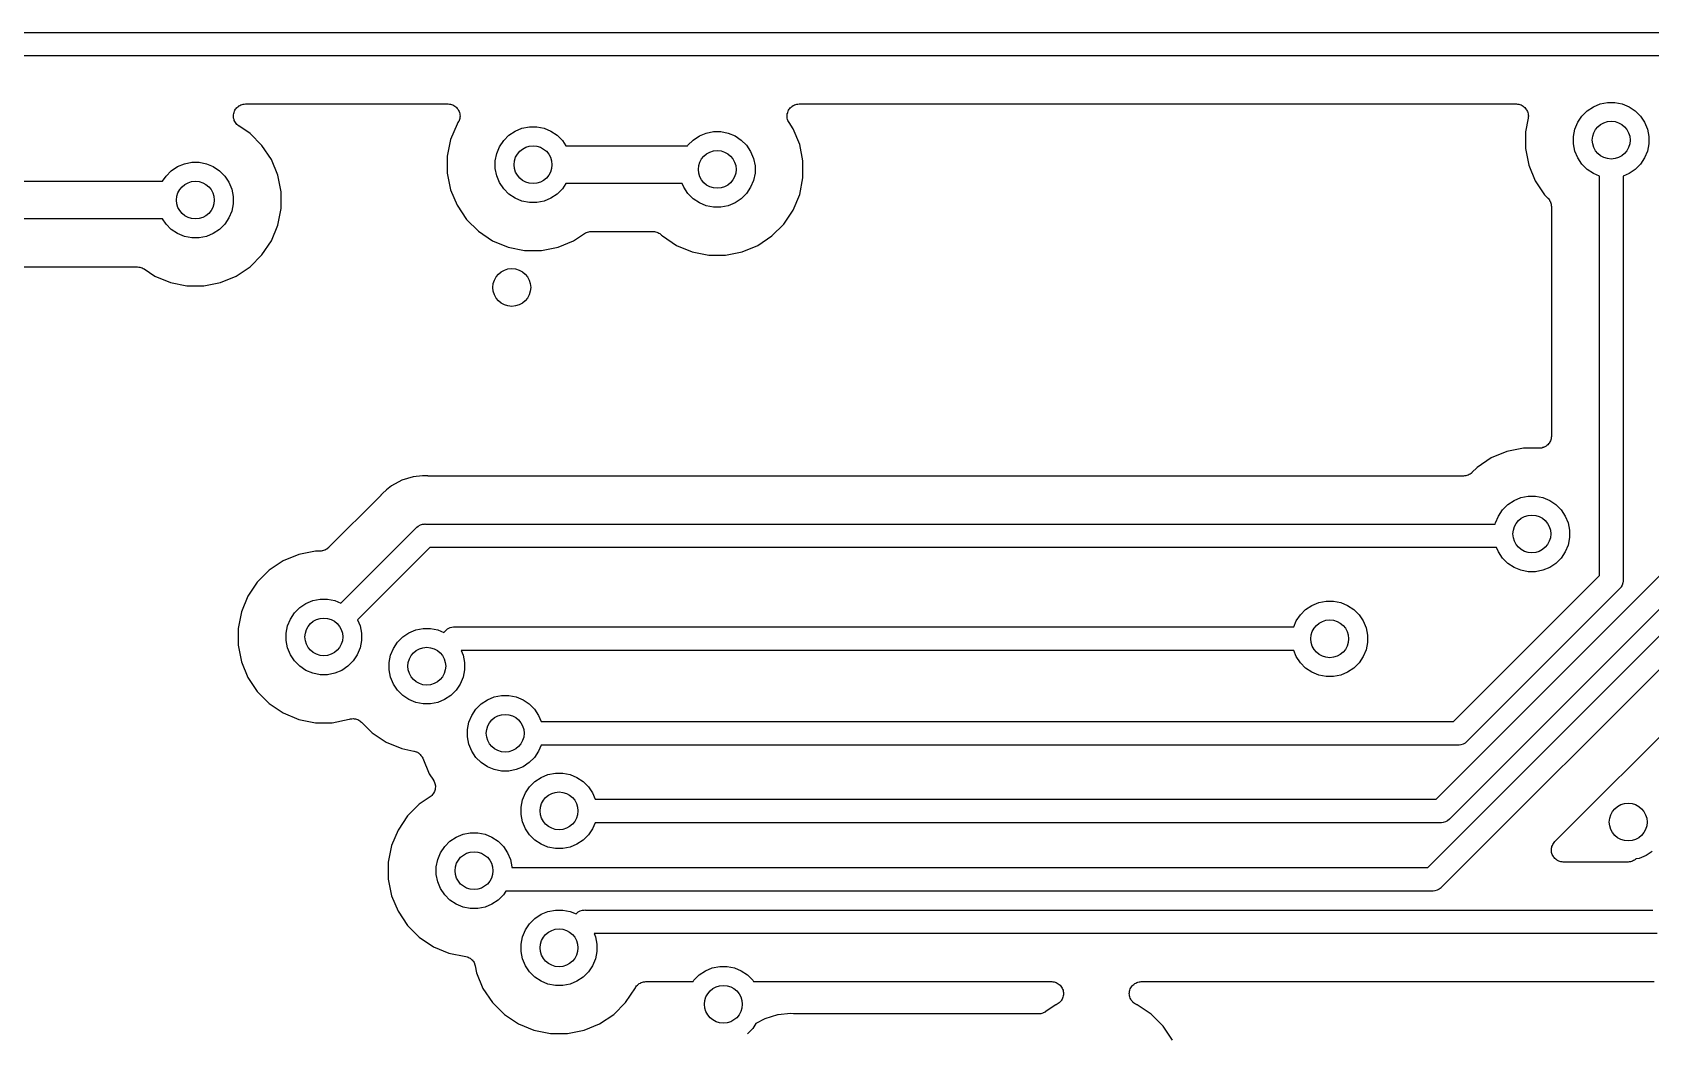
# Model space of a CAD drawing. Extents: x 103 to 213, y -152 to -90.
# Drawn here: x 166.67 to 183.81, y -112.55 to -101.95 of the extents above; entities that cross this region are included whole.
import ezdxf

# ---------------------------------------------------------------- set-up
doc = ezdxf.new("R2010")
doc.units = 0
doc.layers.add('BLACK', color=7, linetype='CONTINUOUS')

msp = doc.modelspace()

# ---------------------------------------------------------------- linework, layer by layer
at = {"layer": 'BLACK', "linetype": 'CONTINUOUS'}
for p, q in [((165.831, -101.949), (188.943, -101.949)), ((188.898, -102.199), (165.831, -102.199)), ((168.806, -102.808), (168.809, -102.797)), ((168.809, -102.797), (168.813, -102.785)), ((168.813, -102.785), (168.819, -102.774)), ((168.813, -102.785), (168.813, -102.785)), ((168.813, -102.785), (168.813, -102.785)), ((168.819, -102.774), (168.825, -102.763)), ((168.825, -102.763), (168.833, -102.754)), ((168.825, -102.763), (168.825, -102.763)), ((168.825, -102.763), (168.825, -102.763)), ((168.833, -102.754), (168.84, -102.744)), ((168.84, -102.744), (168.841, -102.744)), ((168.841, -102.744), (168.85, -102.736)), ((168.841, -102.744), (168.841, -102.744)), ((168.85, -102.736), (168.86, -102.729)), ((168.86, -102.728), (168.871, -102.723)), ((168.86, -102.729), (168.86, -102.728)), ((168.86, -102.728), (168.86, -102.728)), ((168.871, -102.723), (168.882, -102.717)), ((168.882, -102.717), (168.894, -102.713)), ((168.882, -102.717), (168.882, -102.717)), ((168.882, -102.717), (168.882, -102.717)), ((168.894, -102.713), (168.905, -102.71)), ((168.905, -102.71), (168.905, -102.71)), ((168.905, -102.71), (168.906, -102.71)), ((168.906, -102.71), (168.918, -102.709)), ((168.918, -102.709), (168.93, -102.707)), ((168.93, -102.707), (171.075, -102.707)), ((171.075, -102.707), (171.076, -102.707)), ((171.076, -102.707), (171.076, -102.707)), ((171.076, -102.707), (171.076, -102.707)), ((171.076, -102.707), (171.077, -102.707)), ((171.077, -102.707), (171.089, -102.709)), ((171.089, -102.709), (171.101, -102.71)), ((171.101, -102.71), (171.101, -102.71)), ((171.101, -102.71), (171.101, -102.71)), ((171.101, -102.71), (171.113, -102.714)), ((171.113, -102.714), (171.124, -102.717)), ((171.124, -102.717), (171.125, -102.718)), ((171.125, -102.718), (171.125, -102.718)), ((171.125, -102.718), (171.135, -102.723)), ((171.135, -102.723), (171.146, -102.729)), ((171.146, -102.729), (171.146, -102.729)), ((171.146, -102.729), (171.147, -102.73)), ((171.147, -102.73), (171.156, -102.737)), ((171.156, -102.737), (171.165, -102.745)), ((171.165, -102.745), (171.165, -102.745)), ((171.165, -102.745), (171.166, -102.745)), ((171.166, -102.745), (171.173, -102.755)), ((171.173, -102.755), (171.181, -102.764)), ((171.181, -102.764), (171.181, -102.765)), ((171.181, -102.765), (171.181, -102.765)), ((171.181, -102.765), (171.187, -102.775)), ((171.187, -102.775), (171.192, -102.786)), ((171.192, -102.786), (171.192, -102.787)), ((171.192, -102.787), (171.193, -102.787)), ((171.193, -102.787), (171.196, -102.798)), ((171.196, -102.798), (171.199, -102.81)), ((174.668, -102.808), (174.671, -102.797)), ((174.671, -102.797), (174.675, -102.785)), ((174.675, -102.785), (174.681, -102.774)), ((174.675, -102.785), (174.675, -102.785)), ((174.675, -102.785), (174.675, -102.785)), ((174.681, -102.774), (174.687, -102.763)), ((174.687, -102.763), (174.695, -102.754)), ((174.687, -102.763), (174.687, -102.763)), ((174.687, -102.763), (174.687, -102.763)), ((174.695, -102.754), (174.702, -102.744)), ((174.702, -102.744), (174.703, -102.744)), ((174.703, -102.744), (174.712, -102.736)), ((174.703, -102.744), (174.703, -102.744)), ((174.712, -102.736), (174.722, -102.729)), ((174.722, -102.728), (174.733, -102.723)), ((174.722, -102.729), (174.722, -102.728)), ((174.722, -102.728), (174.722, -102.728)), ((174.733, -102.723), (174.743, -102.717)), ((174.743, -102.717), (174.744, -102.717)), ((174.744, -102.717), (174.756, -102.713)), ((174.744, -102.717), (174.744, -102.717)), ((174.756, -102.713), (174.767, -102.71)), ((174.767, -102.71), (174.767, -102.71)), ((174.767, -102.71), (174.768, -102.71)), ((174.768, -102.71), (174.78, -102.708)), ((174.78, -102.708), (174.792, -102.707)), ((174.792, -102.707), (182.386, -102.707)), ((182.386, -102.707), (182.387, -102.707)), ((182.387, -102.707), (182.387, -102.707)), ((182.387, -102.707), (182.387, -102.707)), ((182.387, -102.707), (182.387, -102.707)), ((182.387, -102.707), (182.399, -102.709)), ((182.399, -102.709), (182.411, -102.71)), ((182.411, -102.71), (182.412, -102.71)), ((182.412, -102.71), (182.412, -102.71)), ((182.412, -102.71), (182.423, -102.714)), ((182.423, -102.714), (182.435, -102.717)), ((182.435, -102.717), (182.435, -102.717)), ((182.435, -102.717), (182.436, -102.718)), ((182.436, -102.718), (182.446, -102.723)), ((182.446, -102.723), (182.457, -102.729)), ((182.457, -102.729), (182.457, -102.729)), ((182.457, -102.729), (182.457, -102.73)), ((182.457, -102.73), (182.466, -102.737)), ((182.466, -102.737), (182.476, -102.745)), ((182.476, -102.745), (182.476, -102.745)), ((182.476, -102.745), (182.476, -102.745)), ((182.476, -102.745), (182.484, -102.755)), ((182.484, -102.755), (182.491, -102.764)), ((182.491, -102.764), (182.492, -102.764)), ((182.492, -102.764), (182.492, -102.765)), ((182.492, -102.765), (182.497, -102.775)), ((182.497, -102.775), (182.503, -102.786)), ((182.503, -102.786), (182.503, -102.786)), ((182.503, -102.786), (182.503, -102.787)), ((182.503, -102.787), (182.507, -102.798)), ((182.507, -102.798), (182.51, -102.81)), ((183.079, -102.835), (183.135, -102.779)), ((183.135, -102.779), (183.201, -102.736)), ((183.201, -102.736), (183.273, -102.705)), ((183.273, -102.705), (183.351, -102.69)), ((183.351, -102.69), (183.429, -102.69)), ((183.429, -102.69), (183.507, -102.705)), ((183.507, -102.705), (183.579, -102.736)), ((183.579, -102.736), (183.645, -102.779)), ((183.645, -102.779), (183.701, -102.835)), ((168.803, -102.833), (168.804, -102.821)), ((168.804, -102.846), (168.803, -102.833)), ((168.803, -102.833), (168.803, -102.833)), ((168.803, -102.833), (168.803, -102.833)), ((168.804, -102.821), (168.806, -102.809)), ((168.805, -102.858), (168.804, -102.846)), ((168.809, -102.87), (168.805, -102.858)), ((168.805, -102.858), (168.805, -102.858)), ((168.805, -102.858), (168.805, -102.858)), ((168.806, -102.809), (168.806, -102.808)), ((168.806, -102.809), (168.806, -102.809)), ((168.812, -102.882), (168.809, -102.87)), ((168.818, -102.893), (168.812, -102.882)), ((168.812, -102.882), (168.812, -102.882)), ((168.812, -102.882), (168.812, -102.882)), ((168.824, -102.904), (168.818, -102.893)), ((168.831, -102.913), (168.824, -102.904)), ((168.824, -102.904), (168.824, -102.904)), ((168.824, -102.904), (168.824, -102.904)), ((168.839, -102.923), (168.831, -102.913)), ((168.848, -102.931), (168.839, -102.923)), ((168.839, -102.923), (168.839, -102.923)), ((168.839, -102.923), (168.839, -102.923)), ((168.858, -102.939), (168.848, -102.931)), ((168.859, -102.94), (168.858, -102.939)), ((168.858, -102.939), (168.858, -102.939)), ((168.858, -102.939), (168.858, -102.939)), ((168.858, -102.939), (168.858, -102.939)), ((168.979, -103.02), (168.859, -102.94)), ((171.17, -102.92), (171.102, -103.085)), ((171.18, -102.905), (171.17, -102.92)), ((171.186, -102.894), (171.18, -102.905)), ((171.192, -102.884), (171.186, -102.894)), ((171.196, -102.871), (171.192, -102.883)), ((171.192, -102.883), (171.192, -102.883)), ((171.192, -102.883), (171.192, -102.884)), ((171.199, -102.86), (171.196, -102.871)), ((171.199, -102.81), (171.199, -102.81)), ((171.199, -102.81), (171.2, -102.811)), ((171.201, -102.847), (171.199, -102.859)), ((171.199, -102.859), (171.199, -102.86)), ((171.199, -102.86), (171.199, -102.86)), ((171.2, -102.811), (171.201, -102.822)), ((171.201, -102.822), (171.202, -102.835)), ((171.202, -102.835), (171.201, -102.847)), ((171.202, -102.835), (171.202, -102.835)), ((171.202, -102.835), (171.202, -102.835)), ((171.786, -102.996), (171.858, -102.965)), ((171.858, -102.965), (171.936, -102.95)), ((171.936, -102.95), (172.014, -102.95)), ((172.014, -102.95), (172.092, -102.965)), ((172.092, -102.965), (172.164, -102.996)), ((174.665, -102.833), (174.666, -102.821)), ((174.666, -102.845), (174.665, -102.833)), ((174.665, -102.833), (174.665, -102.833)), ((174.665, -102.833), (174.665, -102.833)), ((174.666, -102.821), (174.667, -102.809)), ((174.667, -102.858), (174.666, -102.845)), ((174.667, -102.809), (174.668, -102.808)), ((174.667, -102.809), (174.667, -102.809)), ((174.67, -102.87), (174.667, -102.858)), ((174.667, -102.858), (174.667, -102.858)), ((174.667, -102.858), (174.667, -102.858)), ((174.674, -102.881), (174.67, -102.87)), ((174.674, -102.882), (174.674, -102.881)), ((174.68, -102.893), (174.674, -102.882)), ((174.674, -102.882), (174.674, -102.882)), ((174.685, -102.903), (174.68, -102.893)), ((174.686, -102.904), (174.685, -102.903)), ((174.686, -102.905), (174.686, -102.904)), ((174.686, -102.904), (174.686, -102.904)), ((174.686, -102.904), (174.686, -102.904)), ((174.73, -102.97), (174.686, -102.905)), ((174.798, -103.135), (174.73, -102.97)), ((182.51, -102.859), (182.482, -103.001)), ((182.51, -102.81), (182.51, -102.81)), ((182.51, -102.81), (182.51, -102.811)), ((182.51, -102.811), (182.511, -102.822)), ((182.511, -102.847), (182.51, -102.859)), ((182.511, -102.822), (182.513, -102.834)), ((182.513, -102.835), (182.511, -102.847)), ((182.513, -102.834), (182.513, -102.835)), ((182.513, -102.835), (182.513, -102.835)), ((183.005, -102.973), (183.036, -102.901)), ((183.036, -102.901), (183.079, -102.835)), ((183.701, -102.835), (183.744, -102.901)), ((183.744, -102.901), (183.775, -102.973)), ((169.105, -103.146), (168.979, -103.02)), ((171.102, -103.085), (171.067, -103.261)), ((171.621, -103.161), (171.664, -103.095)), ((171.664, -103.095), (171.72, -103.039)), ((171.72, -103.039), (171.786, -102.996)), ((172.164, -102.996), (172.23, -103.039)), ((172.23, -103.039), (172.286, -103.095)), ((172.286, -103.095), (172.322, -103.15)), ((173.614, -103.145), (173.67, -103.089)), ((173.67, -103.089), (173.736, -103.046)), ((173.736, -103.046), (173.808, -103.015)), ((173.808, -103.015), (173.886, -103)), ((173.886, -103), (173.964, -103)), ((173.964, -103), (174.042, -103.015)), ((174.042, -103.015), (174.114, -103.046)), ((174.114, -103.046), (174.18, -103.089)), ((174.18, -103.089), (174.236, -103.145)), ((174.833, -103.311), (174.798, -103.135)), ((182.482, -103.001), (182.482, -103.179)), ((182.99, -103.051), (183.005, -102.973)), ((182.99, -103.129), (182.99, -103.051)), ((183.005, -103.207), (182.99, -103.129)), ((183.775, -102.973), (183.79, -103.051)), ((183.79, -103.129), (183.775, -103.207)), ((183.79, -103.051), (183.79, -103.129)), ((169.205, -103.295), (169.105, -103.146)), ((169.273, -103.46), (169.205, -103.295)), ((171.067, -103.261), (171.067, -103.439)), ((171.575, -103.311), (171.59, -103.233)), ((171.575, -103.389), (171.575, -103.311)), ((171.59, -103.233), (171.621, -103.161)), ((172.322, -103.15), (173.611, -103.15)), ((173.611, -103.15), (173.614, -103.145)), ((174.236, -103.145), (174.279, -103.211)), ((174.279, -103.211), (174.31, -103.283)), ((174.31, -103.283), (174.325, -103.361)), ((174.833, -103.489), (174.833, -103.311)), ((182.482, -103.179), (182.517, -103.355)), ((183.036, -103.279), (183.005, -103.207)), ((183.079, -103.345), (183.036, -103.279)), ((183.744, -103.279), (183.701, -103.345)), ((183.775, -103.207), (183.744, -103.279)), ((168.053, -103.525), (168.089, -103.47)), ((168.089, -103.47), (168.145, -103.414)), ((168.145, -103.414), (168.211, -103.371)), ((168.211, -103.371), (168.283, -103.34)), ((168.283, -103.34), (168.361, -103.325)), ((168.361, -103.325), (168.439, -103.325)), ((168.439, -103.325), (168.517, -103.34)), ((168.517, -103.34), (168.589, -103.371)), ((168.589, -103.371), (168.655, -103.414)), ((168.655, -103.414), (168.711, -103.47)), ((168.711, -103.47), (168.754, -103.536)), ((169.308, -103.636), (169.273, -103.46)), ((171.067, -103.439), (171.102, -103.615)), ((171.59, -103.467), (171.575, -103.389)), ((171.621, -103.539), (171.59, -103.467)), ((174.325, -103.439), (174.31, -103.517)), ((174.325, -103.361), (174.325, -103.439)), ((182.517, -103.355), (182.585, -103.52)), ((183.135, -103.401), (183.079, -103.345)), ((183.201, -103.444), (183.135, -103.401)), ((183.265, -103.471), (183.201, -103.444)), ((183.265, -107.701), (183.265, -103.471)), ((183.579, -103.444), (183.515, -103.471)), ((183.515, -103.471), (183.515, -107.747)), ((183.645, -103.401), (183.579, -103.444)), ((183.701, -103.345), (183.645, -103.401)), ((156.908, -103.525), (168.053, -103.525)), ((168.754, -103.536), (168.785, -103.608)), ((168.785, -103.608), (168.8, -103.686)), ((169.308, -103.814), (169.308, -103.636)), ((171.102, -103.615), (171.17, -103.78)), ((171.664, -103.605), (171.621, -103.539)), ((171.72, -103.661), (171.664, -103.605)), ((172.286, -103.605), (172.23, -103.661)), ((172.322, -103.55), (172.286, -103.605)), ((173.554, -103.55), (172.322, -103.55)), ((173.571, -103.589), (173.554, -103.55)), ((173.614, -103.655), (173.571, -103.589)), ((173.67, -103.711), (173.614, -103.655)), ((174.236, -103.655), (174.18, -103.711)), ((174.279, -103.589), (174.236, -103.655)), ((174.31, -103.517), (174.279, -103.589)), ((174.798, -103.665), (174.833, -103.489)), ((182.585, -103.52), (182.685, -103.669)), ((168.8, -103.764), (168.785, -103.842)), ((168.8, -103.686), (168.8, -103.764)), ((169.273, -103.99), (169.308, -103.814)), ((171.17, -103.78), (171.27, -103.929)), ((171.786, -103.704), (171.72, -103.661)), ((171.858, -103.735), (171.786, -103.704)), ((171.936, -103.75), (171.858, -103.735)), ((172.014, -103.75), (171.936, -103.75)), ((172.092, -103.735), (172.014, -103.75)), ((172.164, -103.704), (172.092, -103.735)), ((172.23, -103.661), (172.164, -103.704)), ((173.736, -103.754), (173.67, -103.711)), ((173.808, -103.785), (173.736, -103.754)), ((173.886, -103.8), (173.808, -103.785)), ((173.964, -103.8), (173.886, -103.8)), ((174.042, -103.785), (173.964, -103.8)), ((174.114, -103.754), (174.042, -103.785)), ((174.18, -103.711), (174.114, -103.754)), ((174.73, -103.83), (174.798, -103.665)), ((182.685, -103.669), (182.72, -103.704)), ((182.72, -103.704), (182.72, -103.704)), ((182.72, -103.704), (182.72, -103.704)), ((182.72, -103.704), (182.72, -103.704)), ((182.72, -103.704), (182.721, -103.705)), ((182.721, -103.705), (182.728, -103.714)), ((182.728, -103.714), (182.736, -103.723)), ((182.736, -103.723), (182.736, -103.724)), ((182.736, -103.724), (182.737, -103.725)), ((182.737, -103.725), (182.742, -103.735)), ((182.742, -103.735), (182.747, -103.745)), ((182.747, -103.745), (182.748, -103.746)), ((182.748, -103.746), (182.748, -103.747)), ((182.748, -103.747), (182.751, -103.758)), ((182.751, -103.758), (182.755, -103.769)), ((182.755, -103.769), (182.755, -103.77)), ((182.755, -103.77), (182.755, -103.77)), ((182.755, -103.77), (182.756, -103.782)), ((182.756, -103.782), (182.757, -103.794)), ((182.757, -103.794), (182.757, -106.225)), ((168.053, -103.925), (156.835, -103.925)), ((168.089, -103.98), (168.053, -103.925)), ((168.145, -104.036), (168.089, -103.98)), ((168.711, -103.98), (168.655, -104.036)), ((168.754, -103.914), (168.711, -103.98)), ((168.785, -103.842), (168.754, -103.914)), ((169.205, -104.155), (169.273, -103.99)), ((171.27, -103.929), (171.396, -104.055)), ((174.504, -104.105), (174.63, -103.979)), ((174.63, -103.979), (174.73, -103.83)), ((168.211, -104.079), (168.145, -104.036)), ((168.283, -104.11), (168.211, -104.079)), ((168.361, -104.125), (168.283, -104.11)), ((168.439, -104.125), (168.361, -104.125)), ((168.517, -104.11), (168.439, -104.125)), ((168.589, -104.079), (168.517, -104.11)), ((168.655, -104.036), (168.589, -104.079)), ((169.105, -104.304), (169.205, -104.155)), ((171.396, -104.055), (171.545, -104.155)), ((171.545, -104.155), (171.71, -104.223)), ((172.24, -104.223), (172.405, -104.155)), ((172.405, -104.155), (172.518, -104.079)), ((172.518, -104.079), (172.519, -104.078)), ((172.518, -104.079), (172.518, -104.079)), ((172.518, -104.079), (172.518, -104.079)), ((172.518, -104.079), (172.518, -104.079)), ((172.519, -104.078), (172.53, -104.073)), ((172.53, -104.073), (172.54, -104.068)), ((172.54, -104.068), (172.541, -104.067)), ((172.541, -104.067), (172.552, -104.064)), ((172.541, -104.067), (172.541, -104.067)), ((172.552, -104.064), (172.564, -104.06)), ((172.564, -104.06), (172.564, -104.06)), ((172.564, -104.06), (172.565, -104.06)), ((172.565, -104.06), (172.577, -104.059)), ((172.577, -104.059), (172.588, -104.058)), ((172.588, -104.058), (173.246, -104.058)), ((173.246, -104.058), (173.247, -104.058)), ((173.247, -104.058), (173.247, -104.058)), ((173.247, -104.058), (173.247, -104.058)), ((173.247, -104.058), (173.248, -104.058)), ((173.248, -104.058), (173.26, -104.059)), ((173.26, -104.059), (173.271, -104.061)), ((173.271, -104.061), (173.272, -104.061)), ((173.272, -104.061), (173.273, -104.061)), ((173.273, -104.061), (173.284, -104.064)), ((173.284, -104.064), (173.295, -104.068)), ((173.295, -104.068), (173.296, -104.068)), ((173.296, -104.068), (173.296, -104.068)), ((173.296, -104.068), (173.307, -104.074)), ((173.307, -104.074), (173.317, -104.079)), ((173.317, -104.079), (173.317, -104.08)), ((173.317, -104.08), (173.318, -104.08)), ((173.318, -104.08), (173.327, -104.088)), ((173.327, -104.088), (173.336, -104.095)), ((173.336, -104.095), (173.346, -104.105)), ((173.346, -104.105), (173.495, -104.205)), ((174.355, -104.205), (174.504, -104.105)), ((168.979, -104.43), (169.105, -104.304)), ((171.71, -104.223), (171.886, -104.258)), ((171.886, -104.258), (172.064, -104.258)), ((172.064, -104.258), (172.24, -104.223)), ((173.495, -104.205), (173.66, -104.273)), ((173.66, -104.273), (173.836, -104.308)), ((173.836, -104.308), (174.014, -104.308)), ((174.014, -104.308), (174.19, -104.273)), ((174.19, -104.273), (174.355, -104.205)), ((161.308, -104.433), (167.787, -104.433)), ((167.787, -104.433), (167.787, -104.433)), ((167.787, -104.433), (167.787, -104.433)), ((167.787, -104.433), (167.787, -104.433)), ((167.787, -104.433), (167.788, -104.433)), ((167.788, -104.433), (167.8, -104.434)), ((167.8, -104.434), (167.812, -104.435)), ((167.812, -104.435), (167.812, -104.436)), ((167.812, -104.436), (167.813, -104.436)), ((167.813, -104.436), (167.824, -104.439)), ((167.824, -104.439), (167.835, -104.443)), ((167.835, -104.443), (167.836, -104.443)), ((167.836, -104.443), (167.837, -104.443)), ((167.837, -104.443), (167.847, -104.449)), ((167.847, -104.449), (167.857, -104.454)), ((167.857, -104.454), (167.97, -104.53)), ((168.83, -104.53), (168.979, -104.43)), ((167.97, -104.53), (168.135, -104.598)), ((168.135, -104.598), (168.311, -104.633)), ((168.311, -104.633), (168.489, -104.633)), ((168.489, -104.633), (168.665, -104.598)), ((168.665, -104.598), (168.83, -104.53)), ((182.757, -106.227), (182.756, -106.239)), ((182.757, -106.225), (182.757, -106.226)), ((182.757, -106.226), (182.757, -106.226)), ((182.757, -106.226), (182.757, -106.226)), ((182.757, -106.226), (182.757, -106.227)), ((182.285, -106.387), (182.12, -106.455)), ((182.461, -106.352), (182.285, -106.387)), ((182.63, -106.352), (182.461, -106.352)), ((182.642, -106.351), (182.63, -106.352)), ((182.654, -106.35), (182.642, -106.351)), ((182.655, -106.35), (182.654, -106.35)), ((182.654, -106.35), (182.654, -106.35)), ((182.666, -106.346), (182.655, -106.35)), ((182.678, -106.343), (182.666, -106.346)), ((182.689, -106.337), (182.678, -106.342)), ((182.678, -106.342), (182.678, -106.343)), ((182.678, -106.343), (182.678, -106.343)), ((182.7, -106.331), (182.689, -106.337)), ((182.71, -106.323), (182.7, -106.331)), ((182.7, -106.331), (182.7, -106.331)), ((182.7, -106.331), (182.7, -106.331)), ((182.719, -106.316), (182.71, -106.323)), ((182.727, -106.306), (182.719, -106.315)), ((182.719, -106.315), (182.719, -106.315)), ((182.719, -106.315), (182.719, -106.316)), ((182.735, -106.297), (182.727, -106.306)), ((182.741, -106.285), (182.735, -106.296)), ((182.735, -106.296), (182.735, -106.296)), ((182.735, -106.296), (182.735, -106.297)), ((182.747, -106.275), (182.741, -106.285)), ((182.751, -106.263), (182.747, -106.274)), ((182.747, -106.274), (182.747, -106.275)), ((182.747, -106.275), (182.747, -106.275)), ((182.754, -106.251), (182.751, -106.263)), ((182.756, -106.239), (182.754, -106.251)), ((182.754, -106.251), (182.754, -106.251)), ((182.754, -106.251), (182.754, -106.251)), ((181.971, -106.555), (181.916, -106.61)), ((182.12, -106.455), (181.971, -106.555)), ((170.587, -106.692), (170.477, -106.751)), ((170.706, -106.656), (170.587, -106.692)), ((170.805, -106.646), (170.706, -106.656)), ((170.83, -106.644), (170.805, -106.646)), ((170.805, -106.646), (170.805, -106.646)), ((170.855, -106.646), (170.83, -106.644)), ((170.86, -106.646), (170.855, -106.646)), ((170.866, -106.647), (170.86, -106.646)), ((170.867, -106.647), (170.866, -106.647)), ((181.826, -106.647), (170.867, -106.647)), ((181.838, -106.646), (181.826, -106.647)), ((181.85, -106.645), (181.838, -106.646)), ((181.851, -106.645), (181.85, -106.645)), ((181.85, -106.645), (181.85, -106.645)), ((181.862, -106.641), (181.851, -106.645)), ((181.873, -106.638), (181.862, -106.641)), ((181.874, -106.638), (181.873, -106.638)), ((181.875, -106.637), (181.874, -106.638)), ((181.885, -106.632), (181.875, -106.637)), ((181.895, -106.627), (181.885, -106.632)), ((181.896, -106.626), (181.895, -106.627)), ((181.897, -106.626), (181.896, -106.626)), ((181.906, -106.618), (181.897, -106.626)), ((181.915, -106.611), (181.906, -106.618)), ((181.916, -106.61), (181.915, -106.611)), ((181.916, -106.61), (181.916, -106.61)), ((181.916, -106.61), (181.916, -106.61)), ((181.916, -106.61), (181.916, -106.61)), ((170.356, -106.859), (169.81, -107.405)), ((170.359, -106.855), (170.356, -106.859)), ((170.363, -106.851), (170.359, -106.855)), ((170.364, -106.85), (170.363, -106.851)), ((170.38, -106.83), (170.364, -106.85)), ((170.424, -106.794), (170.38, -106.83)), ((170.477, -106.751), (170.424, -106.794)), ((181.447, -110.792), (185.385, -106.854)), ((182.295, -106.949), (182.361, -106.906)), ((182.361, -106.906), (182.433, -106.875)), ((182.433, -106.875), (182.511, -106.86)), ((182.511, -106.86), (182.589, -106.86)), ((182.589, -106.86), (182.667, -106.875)), ((182.667, -106.875), (182.739, -106.906)), ((182.739, -106.906), (182.805, -106.949)), ((185.594, -106.999), (181.592, -111.001)), ((182.165, -107.143), (182.196, -107.071)), ((182.196, -107.071), (182.239, -107.005)), ((182.239, -107.005), (182.295, -106.949)), ((182.805, -106.949), (182.861, -107.005)), ((182.861, -107.005), (182.904, -107.071)), ((182.904, -107.071), (182.935, -107.143)), ((169.941, -107.992), (170.737, -107.196)), ((170.737, -107.196), (170.741, -107.191)), ((170.741, -107.191), (170.746, -107.187)), ((170.746, -107.187), (170.76, -107.176)), ((170.746, -107.187), (170.746, -107.187)), ((170.76, -107.176), (170.782, -107.164)), ((170.782, -107.164), (170.805, -107.157)), ((170.805, -107.157), (170.824, -107.155)), ((170.824, -107.155), (170.83, -107.154)), ((170.824, -107.155), (170.824, -107.155)), ((170.83, -107.154), (170.836, -107.155)), ((170.836, -107.155), (182.163, -107.155)), ((182.163, -107.155), (182.165, -107.143)), ((182.935, -107.143), (182.95, -107.221)), ((182.95, -107.221), (182.95, -107.299)), ((169.779, -107.427), (169.769, -107.432)), ((169.789, -107.422), (169.779, -107.427)), ((169.79, -107.421), (169.789, -107.422)), ((169.8, -107.413), (169.79, -107.421)), ((169.79, -107.421), (169.79, -107.421)), ((169.809, -107.406), (169.8, -107.413)), ((169.81, -107.405), (169.809, -107.406)), ((169.81, -107.405), (169.81, -107.405)), ((169.81, -107.405), (169.81, -107.405)), ((169.81, -107.405), (169.81, -107.405)), ((170.882, -107.405), (170.118, -108.169)), ((182.177, -107.405), (170.882, -107.405)), ((181.536, -110.067), (184.275, -107.328)), ((182.196, -107.449), (182.177, -107.405)), ((182.794, -110.517), (185.931, -107.38)), ((182.935, -107.377), (182.904, -107.449)), ((182.95, -107.299), (182.935, -107.377)), ((169.33, -107.545), (169.181, -107.645)), ((169.495, -107.477), (169.33, -107.545)), ((169.671, -107.442), (169.495, -107.477)), ((169.72, -107.442), (169.671, -107.442)), ((169.732, -107.441), (169.72, -107.442)), ((169.744, -107.44), (169.732, -107.441)), ((169.745, -107.44), (169.744, -107.44)), ((169.744, -107.44), (169.744, -107.44)), ((169.756, -107.436), (169.745, -107.44)), ((169.767, -107.433), (169.756, -107.436)), ((169.768, -107.433), (169.767, -107.433)), ((169.769, -107.432), (169.768, -107.433)), ((184.484, -107.472), (181.68, -110.276)), ((182.239, -107.515), (182.196, -107.449)), ((182.295, -107.571), (182.239, -107.515)), ((182.361, -107.614), (182.295, -107.571)), ((182.805, -107.571), (182.739, -107.614)), ((182.861, -107.515), (182.805, -107.571)), ((182.904, -107.449), (182.861, -107.515)), ((169.181, -107.645), (169.055, -107.771)), ((181.721, -109.245), (183.265, -107.701)), ((182.433, -107.645), (182.361, -107.614)), ((182.511, -107.66), (182.433, -107.645)), ((182.589, -107.66), (182.511, -107.66)), ((182.667, -107.645), (182.589, -107.66)), ((182.739, -107.614), (182.667, -107.645)), ((183.515, -107.759), (183.513, -107.778)), ((183.515, -107.747), (183.516, -107.753)), ((183.516, -107.753), (183.515, -107.759)), ((183.515, -107.759), (183.515, -107.759)), ((168.955, -107.92), (168.887, -108.085)), ((169.055, -107.771), (168.955, -107.92)), ((183.474, -107.846), (181.866, -109.454)), ((183.479, -107.842), (183.474, -107.846)), ((183.483, -107.837), (183.479, -107.842)), ((183.494, -107.823), (183.483, -107.837)), ((183.483, -107.837), (183.483, -107.837)), ((183.496, -107.82), (183.494, -107.823)), ((183.506, -107.801), (183.496, -107.82)), ((183.513, -107.778), (183.506, -107.801)), ((168.887, -108.085), (168.852, -108.261)), ((169.406, -108.161), (169.449, -108.095)), ((169.449, -108.095), (169.505, -108.039)), ((169.505, -108.039), (169.571, -107.996)), ((169.571, -107.996), (169.643, -107.965)), ((169.643, -107.965), (169.721, -107.95)), ((169.721, -107.95), (169.799, -107.95)), ((169.799, -107.95), (169.877, -107.965)), ((169.877, -107.965), (169.941, -107.992)), ((180.099, -108.115), (180.155, -108.059)), ((180.155, -108.059), (180.221, -108.016)), ((180.221, -108.016), (180.293, -107.985)), ((180.293, -107.985), (180.371, -107.97)), ((180.371, -107.97), (180.449, -107.97)), ((180.449, -107.97), (180.527, -107.985)), ((180.527, -107.985), (180.599, -108.016)), ((180.599, -108.016), (180.665, -108.059)), ((180.665, -108.059), (180.721, -108.115)), ((168.852, -108.261), (168.852, -108.439)), ((169.36, -108.311), (169.375, -108.233)), ((169.375, -108.233), (169.406, -108.161)), ((170.118, -108.169), (170.145, -108.233)), ((170.145, -108.233), (170.16, -108.311)), ((170.661, -108.306), (170.733, -108.275)), ((170.733, -108.275), (170.811, -108.26)), ((170.811, -108.26), (170.889, -108.26)), ((170.889, -108.26), (170.967, -108.275)), ((170.967, -108.275), (171.031, -108.302)), ((171.047, -108.286), (171.051, -108.281)), ((171.051, -108.281), (171.056, -108.277)), ((171.056, -108.277), (171.07, -108.266)), ((171.07, -108.266), (171.092, -108.254)), ((171.092, -108.254), (171.098, -108.252)), ((171.098, -108.252), (171.115, -108.247)), ((171.115, -108.247), (171.134, -108.245)), ((171.134, -108.245), (171.14, -108.244)), ((171.134, -108.245), (171.134, -108.245)), ((171.14, -108.244), (171.146, -108.245)), ((171.146, -108.245), (180.029, -108.245)), ((180.029, -108.245), (180.056, -108.181)), ((180.056, -108.181), (180.099, -108.115)), ((180.721, -108.115), (180.764, -108.181)), ((180.764, -108.181), (180.795, -108.253)), ((180.795, -108.253), (180.81, -108.331)), ((168.852, -108.439), (168.887, -108.615)), ((169.36, -108.389), (169.36, -108.311)), ((169.375, -108.467), (169.36, -108.389)), ((170.16, -108.389), (170.145, -108.467)), ((170.16, -108.311), (170.16, -108.389)), ((170.496, -108.471), (170.539, -108.405)), ((170.539, -108.405), (170.595, -108.349)), ((170.595, -108.349), (170.661, -108.306)), ((171.031, -108.302), (171.047, -108.286)), ((180.81, -108.409), (180.795, -108.487)), ((180.81, -108.331), (180.81, -108.409)), ((168.887, -108.615), (168.955, -108.78)), ((169.406, -108.539), (169.375, -108.467)), ((169.449, -108.605), (169.406, -108.539)), ((169.505, -108.661), (169.449, -108.605)), ((170.071, -108.605), (170.015, -108.661)), ((170.114, -108.539), (170.071, -108.605)), ((170.145, -108.467), (170.114, -108.539)), ((170.45, -108.621), (170.465, -108.543)), ((170.45, -108.699), (170.45, -108.621)), ((170.465, -108.543), (170.496, -108.471)), ((180.029, -108.495), (171.215, -108.495)), ((171.215, -108.495), (171.235, -108.543)), ((171.235, -108.543), (171.25, -108.621)), ((171.25, -108.621), (171.25, -108.699)), ((180.056, -108.559), (180.029, -108.495)), ((180.099, -108.625), (180.056, -108.559)), ((180.155, -108.681), (180.099, -108.625)), ((180.721, -108.625), (180.665, -108.681)), ((180.764, -108.559), (180.721, -108.625)), ((180.795, -108.487), (180.764, -108.559)), ((168.955, -108.78), (169.055, -108.929)), ((169.571, -108.704), (169.505, -108.661)), ((169.643, -108.735), (169.571, -108.704)), ((169.721, -108.75), (169.643, -108.735)), ((169.799, -108.75), (169.721, -108.75)), ((169.877, -108.735), (169.799, -108.75)), ((169.949, -108.704), (169.877, -108.735)), ((170.015, -108.661), (169.949, -108.704)), ((170.465, -108.777), (170.45, -108.699)), ((170.496, -108.849), (170.465, -108.777)), ((171.235, -108.777), (171.204, -108.849)), ((171.25, -108.699), (171.235, -108.777)), ((180.221, -108.724), (180.155, -108.681)), ((180.293, -108.755), (180.221, -108.724)), ((180.371, -108.77), (180.293, -108.755)), ((180.449, -108.77), (180.371, -108.77)), ((180.527, -108.755), (180.449, -108.77)), ((180.599, -108.724), (180.527, -108.755)), ((180.665, -108.681), (180.599, -108.724)), ((169.055, -108.929), (169.181, -109.055)), ((170.539, -108.915), (170.496, -108.849)), ((170.595, -108.971), (170.539, -108.915)), ((171.161, -108.915), (171.105, -108.971)), ((171.204, -108.849), (171.161, -108.915)), ((169.181, -109.055), (169.33, -109.155)), ((170.661, -109.014), (170.595, -108.971)), ((170.733, -109.045), (170.661, -109.014)), ((170.811, -109.06), (170.733, -109.045)), ((170.889, -109.06), (170.811, -109.06)), ((170.967, -109.045), (170.889, -109.06)), ((171.039, -109.014), (170.967, -109.045)), ((171.105, -108.971), (171.039, -109.014)), ((171.326, -109.181), (171.369, -109.115)), ((171.369, -109.115), (171.425, -109.059)), ((171.425, -109.059), (171.491, -109.016)), ((171.491, -109.016), (171.563, -108.985)), ((171.563, -108.985), (171.641, -108.97)), ((171.641, -108.97), (171.719, -108.97)), ((171.719, -108.97), (171.797, -108.985)), ((171.797, -108.985), (171.869, -109.016)), ((171.869, -109.016), (171.935, -109.059)), ((171.935, -109.059), (171.991, -109.115)), ((171.991, -109.115), (172.034, -109.181)), ((169.33, -109.155), (169.495, -109.223)), ((169.495, -109.223), (169.671, -109.258)), ((169.671, -109.258), (169.849, -109.258)), ((169.849, -109.258), (170.029, -109.222)), ((170.029, -109.222), (170.033, -109.221)), ((170.033, -109.221), (170.044, -109.218)), ((170.044, -109.218), (170.045, -109.218)), ((170.045, -109.218), (170.046, -109.218)), ((170.046, -109.218), (170.057, -109.217)), ((170.057, -109.217), (170.069, -109.215)), ((170.069, -109.215), (170.07, -109.215)), ((170.07, -109.215), (170.07, -109.215)), ((170.07, -109.215), (170.082, -109.217)), ((170.082, -109.217), (170.094, -109.218)), ((170.094, -109.218), (170.094, -109.218)), ((170.094, -109.218), (170.095, -109.218)), ((170.095, -109.218), (170.106, -109.222)), ((170.106, -109.222), (170.118, -109.225)), ((170.118, -109.225), (170.118, -109.225)), ((170.118, -109.225), (170.119, -109.226)), ((170.119, -109.226), (170.129, -109.231)), ((170.129, -109.231), (170.139, -109.237)), ((170.139, -109.237), (170.14, -109.237)), ((170.14, -109.237), (170.14, -109.237)), ((170.14, -109.237), (170.149, -109.245)), ((170.149, -109.245), (170.159, -109.253)), ((170.159, -109.253), (170.271, -109.365)), ((171.28, -109.331), (171.295, -109.253)), ((171.295, -109.253), (171.326, -109.181)), ((172.034, -109.181), (172.061, -109.245)), ((172.061, -109.245), (181.721, -109.245)), ((170.271, -109.365), (170.42, -109.465)), ((170.42, -109.465), (170.585, -109.533)), ((171.28, -109.409), (171.28, -109.331)), ((171.295, -109.487), (171.28, -109.409)), ((181.843, -109.474), (181.821, -109.486)), ((181.862, -109.459), (181.843, -109.474)), ((181.866, -109.454), (181.862, -109.459)), ((170.585, -109.533), (170.714, -109.559)), ((170.714, -109.559), (170.715, -109.559)), ((170.715, -109.559), (170.715, -109.559)), ((170.715, -109.559), (170.715, -109.559)), ((170.715, -109.559), (170.716, -109.559)), ((170.716, -109.559), (170.727, -109.563)), ((170.727, -109.563), (170.739, -109.566)), ((170.739, -109.566), (170.739, -109.566)), ((170.739, -109.566), (170.74, -109.567)), ((170.74, -109.567), (170.75, -109.572)), ((170.75, -109.572), (170.76, -109.578)), ((170.76, -109.578), (170.761, -109.578)), ((170.761, -109.578), (170.761, -109.579)), ((170.761, -109.579), (170.77, -109.586)), ((170.77, -109.586), (170.779, -109.594)), ((170.779, -109.594), (170.78, -109.594)), ((170.78, -109.594), (170.78, -109.595)), ((170.78, -109.595), (170.788, -109.604)), ((170.788, -109.604), (170.795, -109.613)), ((170.795, -109.613), (170.795, -109.613)), ((170.795, -109.613), (170.796, -109.614)), ((170.796, -109.614), (170.801, -109.624)), ((170.801, -109.624), (170.807, -109.635)), ((170.807, -109.635), (170.875, -109.8)), ((171.326, -109.559), (171.295, -109.487)), ((171.369, -109.625), (171.326, -109.559)), ((171.425, -109.681), (171.369, -109.625)), ((171.991, -109.625), (171.935, -109.681)), ((172.034, -109.559), (171.991, -109.625)), ((172.061, -109.495), (172.034, -109.559)), ((181.767, -109.495), (172.061, -109.495)), ((181.773, -109.496), (181.767, -109.495)), ((181.779, -109.495), (181.773, -109.496)), ((181.798, -109.493), (181.779, -109.495)), ((181.779, -109.495), (181.779, -109.495)), ((181.821, -109.486), (181.798, -109.493)), ((170.875, -109.8), (170.92, -109.867)), ((171.491, -109.724), (171.425, -109.681)), ((171.563, -109.755), (171.491, -109.724)), ((171.641, -109.77), (171.563, -109.755)), ((171.719, -109.77), (171.641, -109.77)), ((171.797, -109.755), (171.719, -109.77)), ((171.869, -109.724), (171.797, -109.755)), ((171.935, -109.681), (171.869, -109.724)), ((172.061, -109.837), (172.133, -109.807)), ((172.133, -109.807), (172.211, -109.792)), ((172.211, -109.792), (172.289, -109.792)), ((172.289, -109.792), (172.367, -109.807)), ((172.367, -109.807), (172.439, -109.837)), ((170.92, -109.867), (170.921, -109.868)), ((170.921, -109.868), (170.921, -109.868)), ((170.921, -109.868), (170.921, -109.868)), ((170.921, -109.868), (170.921, -109.869)), ((170.921, -109.869), (170.927, -109.88)), ((170.932, -109.988), (170.926, -109.998)), ((170.927, -109.88), (170.932, -109.89)), ((170.932, -109.89), (170.933, -109.891)), ((170.936, -109.975), (170.932, -109.987)), ((170.932, -109.987), (170.932, -109.987)), ((170.932, -109.987), (170.932, -109.988)), ((170.933, -109.891), (170.933, -109.891)), ((170.933, -109.891), (170.936, -109.902)), ((170.936, -109.902), (170.939, -109.914)), ((170.939, -109.964), (170.936, -109.975)), ((170.939, -109.914), (170.939, -109.914)), ((170.939, -109.914), (170.94, -109.915)), ((170.94, -109.951), (170.939, -109.963)), ((170.939, -109.963), (170.939, -109.964)), ((170.939, -109.964), (170.939, -109.964)), ((170.94, -109.915), (170.941, -109.927)), ((170.942, -109.939), (170.94, -109.951)), ((170.941, -109.927), (170.942, -109.939)), ((170.942, -109.939), (170.942, -109.939)), ((170.942, -109.939), (170.942, -109.939)), ((171.896, -110.002), (171.939, -109.937)), ((171.939, -109.937), (171.995, -109.881)), ((171.995, -109.881), (172.061, -109.837)), ((172.439, -109.837), (172.505, -109.881)), ((172.505, -109.881), (172.561, -109.937)), ((172.561, -109.937), (172.604, -110.002)), ((170.771, -110.12), (170.645, -110.246)), ((170.885, -110.044), (170.771, -110.12)), ((170.895, -110.036), (170.885, -110.044)), ((170.904, -110.029), (170.895, -110.036)), ((170.912, -110.019), (170.904, -110.028)), ((170.904, -110.028), (170.904, -110.028)), ((170.904, -110.028), (170.904, -110.029)), ((170.92, -110.01), (170.912, -110.019)), ((170.926, -109.998), (170.92, -110.009)), ((170.92, -110.009), (170.92, -110.009)), ((170.92, -110.009), (170.92, -110.01)), ((171.85, -110.152), (171.865, -110.075)), ((171.85, -110.231), (171.85, -110.152)), ((171.865, -110.075), (171.896, -110.002)), ((172.604, -110.002), (172.631, -110.067)), ((172.631, -110.067), (181.536, -110.067)), ((170.645, -110.246), (170.546, -110.395)), ((171.865, -110.308), (171.85, -110.231)), ((171.896, -110.381), (171.865, -110.308)), ((172.631, -110.317), (172.604, -110.381)), ((181.582, -110.317), (172.631, -110.317)), ((181.588, -110.317), (181.582, -110.317)), ((181.594, -110.317), (181.588, -110.317)), ((181.612, -110.315), (181.594, -110.317)), ((181.594, -110.317), (181.594, -110.317)), ((181.636, -110.308), (181.612, -110.315)), ((181.658, -110.296), (181.636, -110.308)), ((181.677, -110.28), (181.658, -110.296)), ((181.68, -110.276), (181.677, -110.28)), ((170.546, -110.395), (170.477, -110.56)), ((171.095, -110.514), (171.161, -110.471)), ((171.161, -110.471), (171.234, -110.44)), ((171.234, -110.44), (171.311, -110.425)), ((171.311, -110.425), (171.39, -110.425)), ((171.39, -110.425), (171.467, -110.44)), ((171.467, -110.44), (171.54, -110.471)), ((171.54, -110.471), (171.605, -110.514)), ((171.939, -110.447), (171.896, -110.381)), ((171.995, -110.502), (171.939, -110.447)), ((172.061, -110.546), (171.995, -110.502)), ((172.505, -110.502), (172.439, -110.546)), ((172.561, -110.447), (172.505, -110.502)), ((172.604, -110.381), (172.561, -110.447)), ((170.477, -110.56), (170.442, -110.736)), ((170.966, -110.708), (170.996, -110.636)), ((170.996, -110.636), (171.04, -110.57)), ((171.04, -110.57), (171.095, -110.514)), ((171.605, -110.514), (171.661, -110.57)), ((171.661, -110.57), (171.705, -110.636)), ((171.705, -110.636), (171.735, -110.708)), ((172.133, -110.576), (172.061, -110.546)), ((172.211, -110.592), (172.133, -110.576)), ((172.289, -110.592), (172.211, -110.592)), ((172.367, -110.576), (172.289, -110.592)), ((172.439, -110.546), (172.367, -110.576)), ((182.757, -110.606), (182.758, -110.594)), ((182.758, -110.618), (182.757, -110.606)), ((182.757, -110.606), (182.757, -110.606)), ((182.757, -110.606), (182.757, -110.606)), ((182.758, -110.594), (182.759, -110.582)), ((182.759, -110.63), (182.758, -110.618)), ((182.759, -110.582), (182.76, -110.581)), ((182.759, -110.631), (182.759, -110.63)), ((182.763, -110.643), (182.759, -110.631)), ((182.759, -110.631), (182.759, -110.631)), ((182.76, -110.581), (182.763, -110.569)), ((182.76, -110.581), (182.76, -110.581)), ((182.763, -110.569), (182.767, -110.558)), ((182.766, -110.654), (182.763, -110.643)), ((182.766, -110.655), (182.766, -110.654)), ((182.766, -110.654), (182.766, -110.654)), ((182.772, -110.665), (182.766, -110.655)), ((182.767, -110.557), (182.773, -110.547)), ((182.767, -110.558), (182.767, -110.557)), ((182.767, -110.558), (182.767, -110.558)), ((182.778, -110.676), (182.772, -110.665)), ((182.773, -110.547), (182.778, -110.536)), ((182.778, -110.536), (182.779, -110.536)), ((182.778, -110.677), (182.778, -110.676)), ((182.778, -110.676), (182.778, -110.676)), ((182.786, -110.686), (182.778, -110.677)), ((182.779, -110.536), (182.786, -110.526)), ((182.779, -110.536), (182.779, -110.536)), ((182.786, -110.526), (182.794, -110.517)), ((183.759, -110.664), (183.687, -110.695)), ((183.825, -110.621), (183.759, -110.664)), ((170.442, -110.736), (170.442, -110.914)), ((170.95, -110.786), (170.966, -110.708)), ((170.95, -110.864), (170.95, -110.786)), ((171.735, -110.708), (171.75, -110.786)), ((171.75, -110.786), (171.75, -110.792)), ((171.75, -110.792), (181.447, -110.792)), ((182.793, -110.696), (182.786, -110.686)), ((182.794, -110.696), (182.793, -110.696)), ((182.793, -110.696), (182.793, -110.696)), ((182.803, -110.704), (182.794, -110.696)), ((182.812, -110.711), (182.803, -110.704)), ((182.812, -110.712), (182.812, -110.711)), ((182.813, -110.712), (182.812, -110.712)), ((182.823, -110.718), (182.813, -110.712)), ((182.834, -110.723), (182.823, -110.718)), ((182.834, -110.724), (182.834, -110.723)), ((182.834, -110.723), (182.834, -110.723)), ((182.846, -110.727), (182.834, -110.724)), ((182.858, -110.731), (182.846, -110.727)), ((182.87, -110.732), (182.858, -110.731)), ((182.858, -110.731), (182.858, -110.731)), ((182.858, -110.731), (182.858, -110.731)), ((182.882, -110.734), (182.87, -110.732)), ((182.883, -110.734), (182.882, -110.734)), ((182.884, -110.734), (182.883, -110.734)), ((182.883, -110.734), (182.883, -110.734)), ((182.883, -110.734), (182.883, -110.734)), ((183.569, -110.734), (182.884, -110.734)), ((183.58, -110.733), (183.569, -110.734)), ((183.592, -110.731), (183.58, -110.733)), ((183.593, -110.731), (183.592, -110.731)), ((183.604, -110.728), (183.593, -110.731)), ((183.593, -110.731), (183.593, -110.731)), ((183.616, -110.725), (183.604, -110.728)), ((183.617, -110.724), (183.616, -110.724)), ((183.616, -110.724), (183.616, -110.725)), ((183.627, -110.719), (183.617, -110.724)), ((183.638, -110.713), (183.627, -110.719)), ((183.639, -110.712), (183.638, -110.713)), ((183.638, -110.713), (183.638, -110.713)), ((183.648, -110.705), (183.639, -110.712)), ((183.652, -110.701), (183.648, -110.705)), ((183.687, -110.695), (183.652, -110.701)), ((170.442, -110.914), (170.477, -111.09)), ((170.966, -110.942), (170.95, -110.864)), ((170.996, -111.014), (170.966, -110.942)), ((171.04, -111.08), (170.996, -111.014)), ((181.569, -111.021), (181.547, -111.033)), ((181.588, -111.005), (181.569, -111.021)), ((181.592, -111.001), (181.588, -111.005)), ((170.477, -111.09), (170.546, -111.255)), ((171.095, -111.136), (171.04, -111.08)), ((171.161, -111.179), (171.095, -111.136)), ((171.234, -111.21), (171.161, -111.179)), ((171.54, -111.179), (171.467, -111.21)), ((171.605, -111.136), (171.54, -111.179)), ((171.661, -111.08), (171.605, -111.136)), ((171.687, -111.042), (171.661, -111.08)), ((181.493, -111.042), (171.687, -111.042)), ((181.499, -111.042), (181.493, -111.042)), ((181.505, -111.042), (181.499, -111.042)), ((181.524, -111.04), (181.505, -111.042)), ((181.505, -111.042), (181.505, -111.042)), ((181.547, -111.033), (181.524, -111.04)), ((170.546, -111.255), (170.645, -111.404)), ((171.311, -111.225), (171.234, -111.21)), ((171.39, -111.225), (171.311, -111.225)), ((171.467, -111.21), (171.39, -111.225)), ((171.939, -111.387), (171.995, -111.331)), ((171.995, -111.331), (172.061, -111.287)), ((172.061, -111.287), (172.133, -111.257)), ((172.133, -111.257), (172.211, -111.242)), ((172.211, -111.242), (172.289, -111.242)), ((172.289, -111.242), (172.367, -111.257)), ((172.367, -111.257), (172.43, -111.283)), ((172.43, -111.283), (172.431, -111.283)), ((172.431, -111.283), (172.435, -111.278)), ((172.435, -111.278), (172.439, -111.274)), ((172.439, -111.274), (172.454, -111.262)), ((172.439, -111.274), (172.439, -111.274)), ((172.454, -111.262), (172.475, -111.251)), ((172.454, -111.262), (172.454, -111.262)), ((172.454, -111.262), (172.454, -111.262)), ((172.475, -111.251), (172.499, -111.243)), ((172.499, -111.243), (172.517, -111.242)), ((172.517, -111.242), (172.523, -111.241)), ((172.517, -111.242), (172.517, -111.242)), ((172.523, -111.241), (172.529, -111.242)), ((172.529, -111.242), (183.832, -111.242)), ((170.645, -111.404), (170.771, -111.53)), ((170.771, -111.53), (170.92, -111.63)), ((171.85, -111.602), (171.865, -111.525)), ((171.865, -111.525), (171.896, -111.452)), ((171.896, -111.452), (171.939, -111.387)), ((183.877, -111.492), (172.621, -111.492)), ((172.621, -111.492), (172.635, -111.525)), ((172.635, -111.525), (172.65, -111.602)), ((170.92, -111.63), (171.085, -111.698)), ((171.085, -111.698), (171.263, -111.733)), ((171.85, -111.681), (171.85, -111.602)), ((171.865, -111.758), (171.85, -111.681)), ((172.65, -111.681), (172.635, -111.758)), ((172.65, -111.602), (172.65, -111.681)), ((171.263, -111.733), (171.263, -111.733)), ((171.263, -111.733), (171.263, -111.733)), ((171.263, -111.733), (171.263, -111.733)), ((171.263, -111.733), (171.264, -111.734)), ((171.264, -111.734), (171.276, -111.737)), ((171.276, -111.737), (171.287, -111.741)), ((171.287, -111.741), (171.287, -111.741)), ((171.287, -111.741), (171.288, -111.741)), ((171.288, -111.741), (171.298, -111.747)), ((171.298, -111.747), (171.309, -111.753)), ((171.309, -111.753), (171.309, -111.753)), ((171.309, -111.753), (171.31, -111.753)), ((171.31, -111.753), (171.319, -111.761)), ((171.319, -111.761), (171.328, -111.768)), ((171.328, -111.768), (171.328, -111.769)), ((171.328, -111.769), (171.329, -111.769)), ((171.329, -111.769), (171.336, -111.778)), ((171.336, -111.778), (171.343, -111.788)), ((171.343, -111.788), (171.344, -111.788)), ((171.344, -111.788), (171.344, -111.788)), ((171.344, -111.788), (171.35, -111.799)), ((171.35, -111.799), (171.355, -111.809)), ((171.355, -111.809), (171.355, -111.81)), ((171.355, -111.81), (171.356, -111.81)), ((171.356, -111.81), (171.359, -111.822)), ((171.359, -111.822), (171.362, -111.833)), ((171.362, -111.833), (171.377, -111.906)), ((171.896, -111.831), (171.865, -111.758)), ((171.939, -111.897), (171.896, -111.831)), ((172.604, -111.831), (172.561, -111.897)), ((172.635, -111.758), (172.604, -111.831)), ((173.801, -111.886), (173.873, -111.855)), ((173.873, -111.855), (173.951, -111.84)), ((173.951, -111.84), (174.029, -111.84)), ((174.029, -111.84), (174.107, -111.855)), ((174.107, -111.855), (174.179, -111.886)), ((171.377, -111.906), (171.445, -112.072)), ((171.995, -111.952), (171.939, -111.897)), ((172.061, -111.996), (171.995, -111.952)), ((172.133, -112.026), (172.061, -111.996)), ((172.211, -112.042), (172.133, -112.026)), ((172.289, -112.042), (172.211, -112.042)), ((172.367, -112.026), (172.289, -112.042)), ((172.439, -111.996), (172.367, -112.026)), ((172.505, -111.952), (172.439, -111.996)), ((172.561, -111.897), (172.505, -111.952)), ((173.065, -112.055), (173.072, -112.046)), ((173.072, -112.046), (173.08, -112.037)), ((173.08, -112.037), (173.08, -112.036)), ((173.08, -112.036), (173.081, -112.036)), ((173.081, -112.036), (173.09, -112.028)), ((173.09, -112.028), (173.099, -112.021)), ((173.099, -112.021), (173.1, -112.021)), ((173.1, -112.02), (173.111, -112.015)), ((173.1, -112.021), (173.1, -112.02)), ((173.111, -112.015), (173.121, -112.009)), ((173.121, -112.009), (173.122, -112.009)), ((173.122, -112.009), (173.133, -112.005)), ((173.122, -112.009), (173.122, -112.009)), ((173.133, -112.005), (173.145, -112.002)), ((173.145, -112.002), (173.145, -112.002)), ((173.145, -112.002), (173.146, -112.002)), ((173.146, -112.002), (173.158, -112.001)), ((173.158, -112.001), (173.169, -112)), ((173.169, -112), (173.67, -112)), ((173.67, -112), (173.679, -111.985)), ((173.679, -111.985), (173.735, -111.929)), ((173.735, -111.929), (173.801, -111.886)), ((174.179, -111.886), (174.245, -111.929)), ((174.245, -111.929), (174.301, -111.985)), ((174.301, -111.985), (174.31, -112)), ((174.31, -112), (177.465, -112)), ((177.465, -112), (177.466, -112)), ((177.466, -112), (177.466, -112)), ((177.466, -112), (177.466, -112)), ((177.466, -112), (177.466, -112)), ((177.466, -112), (177.479, -112.001)), ((177.479, -112.001), (177.491, -112.002)), ((177.491, -112.002), (177.491, -112.002)), ((177.491, -112.002), (177.491, -112.002)), ((177.491, -112.002), (177.503, -112.006)), ((177.503, -112.006), (177.514, -112.01)), ((177.514, -112.01), (177.514, -112.01)), ((177.514, -112.01), (177.515, -112.01)), ((177.515, -112.01), (177.525, -112.016)), ((177.525, -112.016), (177.536, -112.022)), ((177.536, -112.022), (177.536, -112.022)), ((177.536, -112.022), (177.536, -112.022)), ((177.536, -112.022), (177.546, -112.03)), ((177.546, -112.03), (177.555, -112.038)), ((177.555, -112.038), (177.555, -112.038)), ((177.555, -112.038), (177.555, -112.038)), ((177.555, -112.038), (177.563, -112.048)), ((177.563, -112.048), (177.571, -112.057)), ((178.31, -112.055), (178.318, -112.046)), ((178.318, -112.046), (178.326, -112.037)), ((178.326, -112.036), (178.336, -112.029)), ((178.326, -112.037), (178.326, -112.036)), ((178.326, -112.036), (178.326, -112.036)), ((178.336, -112.029), (178.345, -112.021)), ((178.345, -112.021), (178.356, -112.015)), ((178.345, -112.021), (178.345, -112.021)), ((178.345, -112.021), (178.345, -112.021)), ((178.356, -112.015), (178.367, -112.009)), ((178.367, -112.009), (178.379, -112.006)), ((178.367, -112.009), (178.367, -112.009)), ((178.367, -112.009), (178.367, -112.009)), ((178.379, -112.006), (178.391, -112.002)), ((178.391, -112.002), (178.404, -112.001)), ((178.391, -112.002), (178.391, -112.002)), ((178.391, -112.002), (178.391, -112.002)), ((178.404, -112.001), (178.415, -112)), ((178.415, -112), (183.846, -112)), ((171.445, -112.072), (171.545, -112.22)), ((171.545, -112.22), (171.671, -112.347)), ((172.829, -112.347), (172.955, -112.22)), ((172.955, -112.22), (173.058, -112.066)), ((173.058, -112.066), (173.059, -112.066)), ((173.059, -112.066), (173.064, -112.056)), ((173.064, -112.056), (173.064, -112.055)), ((173.064, -112.055), (173.065, -112.055)), ((177.554, -112.217), (177.545, -112.225)), ((177.562, -112.207), (177.554, -112.217)), ((177.554, -112.217), (177.554, -112.217)), ((177.554, -112.217), (177.554, -112.217)), ((177.57, -112.198), (177.562, -112.207)), ((177.576, -112.187), (177.57, -112.197)), ((177.57, -112.197), (177.57, -112.198)), ((177.57, -112.198), (177.57, -112.198)), ((177.571, -112.057), (177.571, -112.057)), ((177.571, -112.057), (177.571, -112.057)), ((177.571, -112.057), (177.577, -112.068)), ((177.582, -112.176), (177.576, -112.187)), ((177.577, -112.068), (177.582, -112.079)), ((177.582, -112.079), (177.582, -112.079)), ((177.582, -112.079), (177.582, -112.079)), ((177.582, -112.079), (177.586, -112.09)), ((177.585, -112.164), (177.582, -112.176)), ((177.582, -112.176), (177.582, -112.176)), ((177.582, -112.176), (177.582, -112.176)), ((177.589, -112.152), (177.585, -112.164)), ((177.586, -112.09), (177.589, -112.103)), ((177.589, -112.103), (177.589, -112.103)), ((177.589, -112.103), (177.589, -112.103)), ((177.589, -112.103), (177.59, -112.115)), ((177.59, -112.14), (177.589, -112.152)), ((177.589, -112.152), (177.589, -112.152)), ((177.589, -112.152), (177.589, -112.152)), ((177.59, -112.115), (177.592, -112.127)), ((177.592, -112.128), (177.59, -112.14)), ((177.592, -112.127), (177.592, -112.127)), ((177.592, -112.127), (177.592, -112.128)), ((178.288, -112.126), (178.29, -112.114)), ((178.29, -112.138), (178.288, -112.126)), ((178.288, -112.126), (178.288, -112.126)), ((178.288, -112.126), (178.288, -112.126)), ((178.29, -112.114), (178.291, -112.101)), ((178.291, -112.15), (178.29, -112.138)), ((178.291, -112.101), (178.295, -112.089)), ((178.291, -112.101), (178.291, -112.101)), ((178.291, -112.101), (178.291, -112.101)), ((178.294, -112.162), (178.291, -112.15)), ((178.291, -112.15), (178.291, -112.15)), ((178.291, -112.15), (178.291, -112.15)), ((178.298, -112.174), (178.294, -112.162)), ((178.295, -112.089), (178.298, -112.077)), ((178.298, -112.077), (178.304, -112.066)), ((178.298, -112.077), (178.298, -112.077)), ((178.298, -112.077), (178.298, -112.077)), ((178.303, -112.185), (178.298, -112.174)), ((178.298, -112.174), (178.298, -112.174)), ((178.298, -112.174), (178.298, -112.174)), ((178.309, -112.196), (178.303, -112.185)), ((178.304, -112.066), (178.31, -112.056)), ((178.317, -112.206), (178.309, -112.196)), ((178.309, -112.196), (178.309, -112.196)), ((178.309, -112.196), (178.309, -112.196)), ((178.31, -112.056), (178.31, -112.055)), ((178.31, -112.056), (178.31, -112.056)), ((178.325, -112.215), (178.317, -112.206)), ((178.325, -112.216), (178.325, -112.215)), ((178.325, -112.215), (178.325, -112.215)), ((178.334, -112.223), (178.325, -112.216)), ((178.344, -112.231), (178.334, -112.223)), ((171.671, -112.347), (171.82, -112.446)), ((172.68, -112.446), (172.829, -112.347)), ((174.43, -112.393), (174.335, -112.443)), ((174.563, -112.352), (174.43, -112.393)), ((174.57, -112.352), (174.563, -112.352)), ((174.702, -112.339), (174.57, -112.352)), ((174.731, -112.341), (174.702, -112.339)), ((174.736, -112.341), (174.731, -112.341)), ((174.741, -112.342), (174.736, -112.341)), ((174.743, -112.342), (174.741, -112.342)), ((177.327, -112.342), (174.743, -112.342)), ((177.338, -112.341), (177.327, -112.342)), ((177.35, -112.34), (177.338, -112.341)), ((177.351, -112.34), (177.35, -112.34)), ((177.363, -112.336), (177.351, -112.34)), ((177.351, -112.34), (177.351, -112.34)), ((177.374, -112.333), (177.363, -112.336)), ((177.375, -112.332), (177.374, -112.333)), ((177.374, -112.333), (177.374, -112.333)), ((177.385, -112.327), (177.375, -112.332)), ((177.396, -112.322), (177.385, -112.327)), ((177.397, -112.321), (177.396, -112.322)), ((177.51, -112.245), (177.397, -112.321)), ((177.397, -112.321), (177.397, -112.321)), ((177.397, -112.321), (177.397, -112.321)), ((177.397, -112.321), (177.397, -112.321)), ((177.513, -112.244), (177.51, -112.245)), ((177.524, -112.238), (177.513, -112.244)), ((177.535, -112.232), (177.524, -112.238)), ((177.545, -112.225), (177.535, -112.232)), ((177.535, -112.232), (177.535, -112.232)), ((177.535, -112.232), (177.535, -112.232)), ((178.354, -112.237), (178.344, -112.231)), ((178.344, -112.231), (178.344, -112.231)), ((178.344, -112.231), (178.344, -112.231)), ((178.365, -112.243), (178.354, -112.237)), ((178.367, -112.244), (178.365, -112.243)), ((178.365, -112.243), (178.365, -112.243)), ((178.365, -112.243), (178.365, -112.243)), ((178.365, -112.243), (178.365, -112.243)), ((178.37, -112.245), (178.367, -112.244)), ((178.519, -112.345), (178.37, -112.245)), ((178.645, -112.471), (178.519, -112.345)), ((171.82, -112.446), (171.985, -112.515)), ((171.985, -112.515), (172.161, -112.55)), ((172.161, -112.55), (172.339, -112.55)), ((172.339, -112.55), (172.515, -112.515)), ((172.515, -112.515), (172.68, -112.446)), ((174.301, -112.495), (174.245, -112.551)), ((174.335, -112.443), (174.301, -112.495)), ((178.745, -112.62), (178.645, -112.471))]:
    msp.add_line(p, q, dxfattribs=at)
at = {"layer": 'BLACK'}
for centre in [(183.39, -103.09), (171.975, -103.35), (173.925, -103.4), (168.4, -103.725), (171.75, -104.65), (182.55, -107.26), (169.76, -108.35), (180.41, -108.37), (170.85, -108.66), (171.68, -109.37), (172.25, -110.192), (183.57, -110.31), (171.35, -110.825), (172.25, -111.642), (173.99, -112.24)]:
    msp.add_circle(centre, 0.2, dxfattribs=at)

doc.saveas('drawing.dxf')
